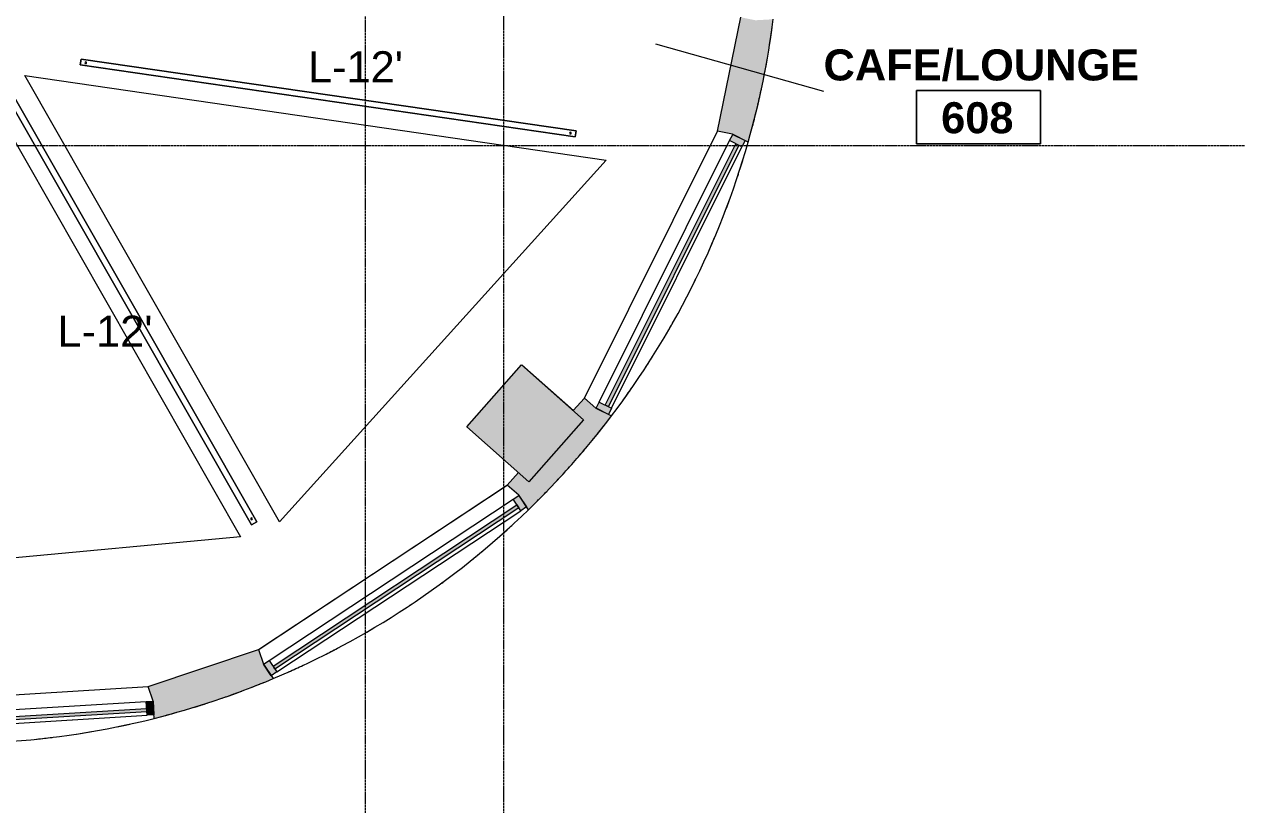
# Model space of a CAD drawing. Header units: inches. Extents: x 2468 to 5383, y -426 to 1376.
# Drawn here: x 3113 to 3464.6, y -16.1 to 212.6 of the extents above; entities that cross this region are included whole.
import ezdxf

# ---------------------------------------------------------------- set-up
doc = ezdxf.new("R2010")
doc.units = ezdxf.units.IN
doc.header["$MEASUREMENT"] = 0
doc.linetypes.add('Grid Line 1_2_', pattern=[0.875, 0.5, -0.125, 0.125, -0.125])
for name, color, linetype, lineweight in [('7200-WISCONSIN-AVE-6TH-FLOOR-031418_dwg', 8, 'Continuous', 9), ('A-AREA-IDEN', 2, 'Continuous', 9), ('A-CLNG', 13, 'Continuous', 13), ('A-DETL-GENF', 92, 'Continuous', 9), ('A-GLAZ-CURT', 52, 'Continuous', 9), ('A-GLAZ-CWMG', 51, 'Continuous', 13), ('A-WALL', 113, 'Continuous', 13), ('Bb-cor', 7, 'Continuous', 9), ('E-LITE-EQPM', 33, 'Continuous', 9), ('E-LITE-EQPM-IDEN', 33, 'Continuous', 9), ('Q-CASE', 31, 'Continuous', 9), ('S-COLS', 52, 'Continuous', 13), ('S-GRID', 1, 'Continuous', 9)]:
    doc.layers.add(name, color=color, linetype=linetype, lineweight=lineweight)
doc.styles.add('Arial_1', font='arial.ttf', dxfattribs={"height": 9})
doc.styles.add('Swis721 Lt BT_B', font='', dxfattribs={"height": 9})
doc.styles.get('Swis721 Lt BT_B').set_extended_font_data('Swis721 Lt BT', bold=True)

# ---------------------------------------------------------------- blocks, each defined once
blk = doc.blocks.new('7200-WISCONSIN-AVE-6TH-FLOOR-031418_dwg-5450642-6TH FLOOR RCP')
at = {"layer": 'Bb-cor'}
blk.add_line((3154.75, 12.33), (3154.85, 12.36), dxfattribs=at)
for centre, radius, start, end in [((3092.12, 244), 239.95, 351.8249, 352.2057), ((3091.89, 244.04), 240.18, 351.5311, 351.8249), ((3091.89, 244.04), 240.18, 349.0921, 350.1145), ((3091.89, 244.04), 240.18, 346.8428, 347.919), ((3091.89, 244.04), 240.18, 345.1416, 345.6902), ((3092.11, 243.98), 239.95, 344.7455, 345.1418), ((3092.11, 243.98), 239.95, 341.6767, 342.8067), ((3092.11, 243.98), 239.95, 338.9096, 340.0013), ((3092.11, 243.98), 239.95, 336.1531, 337.1284), ((3092.11, 243.98), 239.95, 333.4028, 334.0082), ((3092.11, 243.98), 239.95, 330.1028, 330.6431), ((3092.11, 243.98), 239.95, 326.9741, 327.9233), ((3092.11, 243.98), 239.95, 324.1404, 325.1907), ((3091.93, 244.12), 240.18, 321.2625, 321.8248), ((3092.11, 243.98), 239.95, 321.8251, 322.2059), ((3091.93, 244.12), 240.18, 319.0515, 320.114), ((3091.93, 244.12), 240.18, 316.844, 317.8839), ((3092.09, 243.96), 239.95, 314.7467, 315.1417), ((3091.93, 244.12), 240.18, 315.1415, 315.5086), ((3092.09, 243.96), 239.95, 311.6497, 312.7047), ((3092.09, 243.96), 239.95, 308.8998, 309.9283), ((3092.09, 243.96), 239.95, 306.1715, 307.0586), ((3092.09, 243.96), 239.95, 303.4542, 303.7216), ((3092.09, 243.96), 239.95, 299.9902, 300.6482), ((3092.09, 243.96), 239.95, 296.8772, 297.8868), ((3092.09, 243.96), 239.95, 294.0017, 295.1197), ((3092.01, 244.17), 240.18, 291.2556, 291.825), ((3092.09, 243.96), 239.95, 291.8251, 292.2046), ((3092.01, 244.17), 240.18, 289.055, 290.0331), ((3092.01, 244.17), 240.18, 286.8546, 287.5966), ((3092.07, 244.02), 240.02, 284.9394, 285.1453), ((3092.01, 244.17), 240.18, 285.4182, 285.711), ((3092.07, 244.02), 240.02, 278.6554, 279.7009), ((3092.07, 244.02), 240.02, 281.5265, 282.437), ((3092.07, 244.02), 240.02, 275.8748, 276.9488)]:
    blk.add_arc(centre, radius, start, end, dxfattribs=at)
blk = doc.blocks.new('Concrete-Rectangular-Column - 24 x 24-4901126-6TH FLOOR RCP')
at = {"layer": 'S-COLS', "lineweight": 9}
blk.add_hatch(color=7, dxfattribs=at).paths.add_polyline_path([(-12, -12), (12, -12), (12, 12), (-12, 12), (-12, -10.83)], flags=0)
at = {"layer": 'S-COLS', "color": 8, "lineweight": 20}
for p, q in [((-12, 12), (12, 12)), ((-12, -12), (-12, 12)), ((12, 12), (12, -12)), ((12, -12), (-12, -12))]:
    blk.add_line(p, q, dxfattribs=at)
blk = doc.blocks.new('System Panel - Glazed-5917237-6TH FLOOR RCP')
at = {"layer": 'A-GLAZ-CURT'}
blk.add_hatch(color=7, dxfattribs=at).paths.add_polyline_path([(-42.375, -0.5), (42.375, -0.5), (42.375, 0.5), (-42.375, 0.5)], flags=0)
at = {"layer": 'A-GLAZ-CURT', "color": 8, "lineweight": 20}
for p, q in [((-42.375, -0.5), (-42.375, 0.5)), ((-42.375, 0.5), (42.375, 0.5)), ((42.375, 0.5), (42.375, -0.5)), ((42.375, -0.5), (-42.375, -0.5))]:
    blk.add_line(p, q, dxfattribs=at)
blk = doc.blocks.new('System Panel - Glazed-6226830-6TH FLOOR RCP')
at = {"layer": 'A-GLAZ-CURT'}
blk.add_hatch(color=7, dxfattribs=at).paths.add_polyline_path([(-42.37, -0.5), (42.37, -0.5), (42.37, 0.5), (-42.37, 0.5), (-42.37, -0.05)], flags=0)
at = {"layer": 'A-GLAZ-CURT', "color": 8, "lineweight": 20}
for p, q in [((-42.37, -0.5), (-42.37, 0.5)), ((-42.37, 0.5), (42.37, 0.5)), ((42.37, 0.5), (42.37, -0.5)), ((42.37, -0.5), (-42.37, -0.5))]:
    blk.add_line(p, q, dxfattribs=at)
blk = doc.blocks.new('System Panel - Glazed-6227023-6TH FLOOR RCP')
at = {"layer": 'A-GLAZ-CURT'}
blk.add_hatch(color=7, dxfattribs=at).paths.add_polyline_path([(-42.37, -0.5), (42.37, -0.5), (42.37, 0.5), (-42.37, 0.5), (-42.37, 0.31)], flags=0)
at = {"layer": 'A-GLAZ-CURT', "color": 8, "lineweight": 20}
for p, q in [((-42.37, -0.5), (-42.37, 0.5)), ((-42.37, 0.5), (42.37, 0.5)), ((42.37, 0.5), (42.37, -0.5)), ((42.37, -0.5), (-42.37, -0.5))]:
    blk.add_line(p, q, dxfattribs=at)
blk = doc.blocks.new('Rectangular Mullion - 2_ x 4_ rectangular 2-6226831-6TH FLOOR RCP')
at = {"layer": 'A-GLAZ-CWMG', "lineweight": 9}
blk.add_hatch(color=7, dxfattribs=at).paths.add_polyline_path([(0, 1.5), (-2, 1.5), (-2, -2.5), (0, -2.5), (0, 0.52)], flags=0)
at = {"layer": 'A-GLAZ-CWMG', "color": 8, "lineweight": 20}
for p, q in [((-2, 1.5), (0, 1.5)), ((-2, -2.5), (-2, 1.5)), ((0, 1.5), (0, -2.5)), ((0, -2.5), (-2, -2.5))]:
    blk.add_line(p, q, dxfattribs=at)
blk = doc.blocks.new('Rectangular Mullion - 2_ x 4_ rectangular 2-5917235-6TH FLOOR RCP')
at = {"layer": 'A-GLAZ-CWMG', "lineweight": 9}
for p, q in [((3184.08, 28.08), (3254.76, 74.84)), ((3186.28, 24.75), (3256.97, 71.5))]:
    blk.add_line(p, q, dxfattribs=at)
blk = doc.blocks.new('Rectangular Mullion - 2_ x 4_ rectangular 2-6226832-6TH FLOOR RCP')
at = {"layer": 'A-GLAZ-CWMG', "lineweight": 9}
blk.add_hatch(color=7, dxfattribs=at).paths.add_polyline_path([(-2, 1.5), (0, 1.5), (-0.02, -2.5), (-2, -2.5), (-2, 1.19)], flags=0)
at = {"layer": 'A-GLAZ-CWMG', "color": 8, "lineweight": 20}
for p, q in [((0, 1.5), (-2, 1.5)), ((-2, 1.5), (-2, -2.5)), ((0, -2.5), (0, 1.5)), ((-2, -2.5), (0, -2.5))]:
    blk.add_line(p, q, dxfattribs=at)
blk = doc.blocks.new('Rectangular Mullion - 2_ x 4_ rectangular 2-V26-6TH FLOOR RCP')
at = {"layer": 'A-GLAZ-CWMG', "lineweight": 9}
for p, q in [((3063.8, 11.01), (3148.39, 16.16)), ((3064.04, 7.01), (3148.64, 12.16))]:
    blk.add_line(p, q, dxfattribs=at)
blk = doc.blocks.new('Rectangular Mullion - 2_ x 4_ rectangular 2-5912088-6TH FLOOR RCP')
at = {"layer": 'A-GLAZ-CWMG', "lineweight": 9}
blk.add_hatch(color=7, dxfattribs=at).paths.add_polyline_path([(0, 1.5), (0, -2.5), (-2, -2.5), (-2, 1.5)], flags=0)
at = {"layer": 'A-GLAZ-CWMG', "color": 8, "lineweight": 20}
for p, q in [((0, 1.5), (-2, 1.5)), ((-2, 1.5), (-2, -2.5)), ((0, -2.5), (0, 1.5)), ((-2, -2.5), (0, -2.5))]:
    blk.add_line(p, q, dxfattribs=at)
blk = doc.blocks.new('Rectangular Mullion - 2_ x 4_ rectangular 2-5917173-6TH FLOOR RCP')
at = {"layer": 'A-GLAZ-CWMG', "lineweight": 9}
for p, q in [((3279.71, 103.02), (3317.54, 178.85)), ((3283.29, 101.24), (3321.12, 177.06))]:
    blk.add_line(p, q, dxfattribs=at)
blk = doc.blocks.new('Walls 6 - Walls 6-5918263-6TH FLOOR RCP')
at = {"layer": 'A-WALL', "lineweight": 9}
h = blk.add_hatch(color=7, dxfattribs=at)
h.paths.add_polyline_path([(3062.11, 5.88), (3061.8, 10.96), (3062.67, 15.26), (3057.91, 16.23), (3057.11, 12.31), (3033.59, 17.11), (3034.39, 21.02), (3029.61, 22), (3028.74, 17.69), (3026.46, 13.14), (3035.27, 10.82), (3044.15, 8.83), (3053.1, 7.18), (3061.75, 5.93)], flags=0)
h.paths.add_polyline_path([(3150.7, 11.27), (3159.47, 13.66), (3168.15, 16.38), (3176.72, 19.43), (3185.17, 22.81), (3182.39, 27), (3180.98, 31.21), (3148.98, 20.52), (3150.39, 16.31), (3150.69, 11.33)], flags=0)
h.paths.add_polyline_path([(2947.06, 52.76), (2949.33, 57.31), (2952.24, 60.6), (2926.98, 82.97), (2924.07, 79.68), (2919.82, 76.87), (2926.98, 69.82), (2932.99, 64.3), (2939.91, 58.39), (2946.77, 52.99)], flags=0)
h.paths.add_polyline_path([(3259.2, 71.76), (3266.25, 78.91), (3272.19, 85.41), (3278.06, 92.34), (3283.28, 99.01), (3278.75, 101.27), (3275.46, 104.18), (3272.23, 100.53), (3275.22, 97.88), (3259.31, 79.91), (3256.32, 82.56), (3253.1, 78.91), (3256.42, 75.96), (3259.17, 71.8)], flags=0)
h.paths.add_polyline_path([(3322.93, 178.4), (3325.25, 187.2), (3327.41, 197.02), (3328.88, 205.03), (3330.19, 214.04), (3325.04, 213.75), (3320.8, 214.61), (3314.07, 181.55), (3318.37, 180.67), (3322.89, 178.42)], flags=0)
h.paths.add_polyline_path([(3315.55, 300.92), (3319.72, 302.31), (3324.79, 302.63), (3323.84, 306.31), (3314.76, 303.28), (3315.53, 300.97)], flags=0)
at = {"layer": 'A-WALL', "color": 8, "lineweight": 20}
for p, q in [((3314.07, 181.55), (3320.8, 214.61)), ((3318.37, 180.67), (3314.07, 181.55)), ((3322.93, 178.4), (3318.37, 180.67)), ((3272.23, 100.53), (3275.47, 104.18)), ((3275.47, 104.18), (3278.75, 101.27)), ((3278.75, 101.27), (3283.31, 98.99)), ((3253.1, 78.91), (3256.32, 82.56)), ((3256.39, 76), (3253.1, 78.91)), ((3259.2, 71.76), (3256.39, 76)), ((3148.98, 20.52), (3180.98, 31.21)), ((3180.98, 31.21), (3182.39, 27)), ((3182.39, 27), (3185.17, 22.8)), ((3150.39, 16.31), (3148.98, 20.52)), ((3150.7, 11.27), (3150.39, 16.31))]:
    blk.add_line(p, q, dxfattribs=at)
at = {"layer": 'A-WALL', "lineweight": 9}
for p, q in [((3275.46, 104.18), (3314.07, 181.55)), ((3180.98, 31.21), (3253.1, 78.91)), ((3062.68, 15.26), (3148.98, 20.52))]:
    blk.add_line(p, q, dxfattribs=at)
at = {"layer": 'A-WALL', "color": 8, "lineweight": 20}
for centre, radius, start, end in [((3092.12, 244), 239.95, 344.1329, 352.8273), ((3092.11, 243.98), 239.95, 314.1331, 322.8275), ((3092.01, 244.17), 240.18, 284.143, 292.8237)]:
    blk.add_arc(centre, radius, start, end, dxfattribs=at)
at = {"layer": 'A-WALL', "lineweight": 9}
for centre, radius, start, end in [((3091.89, 244.04), 240.18, 351.0074, 351.2618), ((3092.12, 244), 239.95, 351.2612, 351.8934), ((3091.89, 244.04), 240.18, 348.6068, 349.1359), ((3091.89, 244.04), 240.18, 345.6566, 346.2021), ((3091.89, 244.04), 240.18, 333.2675, 344.1422), ((3091.93, 244.12), 240.18, 322.8247, 333.2453), ((3091.93, 244.12), 240.18, 320.7451, 321.1987), ((3091.93, 244.12), 240.18, 317.8522, 318.3809), ((3091.93, 244.12), 240.18, 315.1983, 316.0396), ((3091.93, 244.12), 240.18, 303.3778, 314.1424), ((3092.01, 244.17), 240.18, 292.823, 303.3559), ((3092.01, 244.17), 240.18, 289.9019, 290.4906), ((3092.01, 244.17), 240.18, 287.2503, 288.0745), ((3092.07, 244.02), 240.02, 262.8301, 284.1412), ((3092.07, 244.02), 240.02, 284.7521, 285.1867), ((3092.01, 244.17), 240.18, 285.1903, 285.6359)]:
    blk.add_arc(centre, radius, start, end, dxfattribs=at)
blk = doc.blocks.new('Conference Wood wall14 - Conference Wood wall-6212519-6TH FLOOR RCP')
at = {"layer": 'Q-CASE'}
for p, q in [((3046.5, 51.89), (3097.84, 200.43)), ((3097.84, 200.43), (3175.71, 63.92)), ((3187.01, 68.31), (3113.2, 197.69)), ((3113.2, 197.69), (3281.75, 173.22)), ((3281.75, 173.22), (3187.01, 68.31)), ((3175.71, 63.92), (3046.5, 51.89))]:
    blk.add_line(p, q, dxfattribs=at)
blk = doc.blocks.new('L-Pendant-Axis-Sculpt-Direct_Indirect - SCDI-F-12-6332180-6TH FLOOR RCP')
at = {"layer": 'A-DETL-GENF'}
for p, q in [((-72.5, -0.875), (-72.5, 0.875)), ((-72.5, 0.875), (72.5, 0.875)), ((72.5, 0.875), (-72.5, 0.875)), ((-72.5, 0.875), (-72.5, -0.875)), ((72.5, 0.875), (72.5, -0.875)), ((72.5, -0.875), (72.5, 0.875)), ((72.5, -0.875), (-72.5, -0.875)), ((-72.5, -0.875), (72.5, -0.875))]:
    blk.add_line(p, q, dxfattribs=at)
for centre in [(-71, 0), (71, 0)]:
    blk.add_circle(centre, 0.25, dxfattribs=at)
blk = doc.blocks.new('L-Pendant-Axis-Sculpt-Direct_Indirect - SCDI-F-12-6335082-6TH FLOOR RCP')
at = {"layer": 'A-DETL-GENF'}
for p, q in [((72.5, 0.875), (-72.5, 0.875)), ((-72.5, 0.875), (-72.5, -0.875)), ((-72.5, 0.875), (72.5, 0.875)), ((-72.5, -0.875), (-72.5, 0.875)), ((72.5, -0.875), (72.5, 0.875)), ((72.5, 0.875), (72.5, -0.875)), ((-72.5, -0.875), (72.5, -0.875)), ((72.5, -0.875), (-72.5, -0.875))]:
    blk.add_line(p, q, dxfattribs=at)
for centre in [(-71, 0), (71, 0)]:
    blk.add_circle(centre, 0.25, dxfattribs=at)
blk = doc.blocks.new('Room Tag - Room Name and Number-3379422-6TH FLOOR RCP')
at = {"layer": 'A-AREA-IDEN'}
for p, q in [((-0.1881, -0.1636), (-0.1881, -0.0018)), ((-0.1881, -0.0018), (0.1869, -0.0018)), ((0.1869, -0.0018), (-0.1881, -0.0018)), ((-0.1881, -0.0018), (-0.1881, -0.1636)), ((0.1869, -0.0018), (0.1869, -0.1636)), ((0.1869, -0.1636), (0.1869, -0.0018)), ((0.1869, -0.1636), (-0.1881, -0.1636)), ((-0.1881, -0.1636), (0.1869, -0.1636))]:
    blk.add_line(p, q, dxfattribs=at)

msp = doc.modelspace()

# ---------------------------------------------------------------- linework, layer by layer
at = {"layer": 'A-AREA-IDEN'}
msp.add_line((3296.07, 206.93), (3344.79, 193.21), dxfattribs=at)
at = {"layer": 'A-CLNG'}
for p, q in [((3257.26, 113.79), (3272.24, 100.53)), ((3180.88, 31.18), (3253.17, 79))]:
    msp.add_line(p, q, dxfattribs=at)
at = {"layer": 'S-GRID', "linetype": 'Grid Line 1_2_'}
for p, q in [((3212, -16.1), (3212, 1351.58)), ((3252, 1351.58), (3252, -16.1)), ((2892.9, 177.42), (4862.49, 177.42))]:
    msp.add_line(p, q, dxfattribs=at)

# ---------------------------------------------------------------- block references
at = {"layer": '7200-WISCONSIN-AVE-6TH-FLOOR-031418_dwg', "color": 7}
msp.add_blockref('7200-WISCONSIN-AVE-6TH-FLOOR-031418_dwg-5450642-6TH FLOOR RCP', (0, 0), dxfattribs=at)
at = {"layer": 'A-AREA-IDEN', "xscale": 95.99999999999994, "yscale": 95.99999999999994, "zscale": 95.99999999999994}
msp.add_blockref('Room Tag - Room Name and Number-3379422-6TH FLOOR RCP', (3389.77, 193.58), dxfattribs=at)
at = {"layer": 'A-GLAZ-CURT'}
for name, p, rotation in [('System Panel - Glazed-6227023-6TH FLOOR RCP', (3300.87, 139.82), 63.48332414602076), ('System Panel - Glazed-6226830-6TH FLOOR RCP', (3220.8, 49.38), 33.48332948955599), ('System Panel - Glazed-5917237-6TH FLOOR RCP', (3106.25, 11.09), 3.483372765667698)]:
    msp.add_blockref(name, p, dxfattribs=dict(at, rotation=rotation))
at = {"layer": 'A-GLAZ-CWMG', "lineweight": 9, "extrusion": (0, 0, -1)}
for name, p, rotation in [('Rectangular Mullion - 2_ x 4_ rectangular 2-6226832-6TH FLOOR RCP', (-3320.67, 179.52), 116.5166758539793), ('Rectangular Mullion - 2_ x 4_ rectangular 2-6226832-6TH FLOOR RCP', (-3257.81, 73.86), 146.516670510444), ('Rectangular Mullion - 2_ x 4_ rectangular 2-5912088-6TH FLOOR RCP', (-3150.54, 13.78), 176.5166272343323)]:
    msp.add_blockref(name, p, dxfattribs=dict(at, rotation=rotation))
at = {"layer": 'A-GLAZ-CWMG', "lineweight": 9}
for name in ['Rectangular Mullion - 2_ x 4_ rectangular 2-5917173-6TH FLOOR RCP', 'Rectangular Mullion - 2_ x 4_ rectangular 2-5917235-6TH FLOOR RCP', 'Rectangular Mullion - 2_ x 4_ rectangular 2-V26-6TH FLOOR RCP']:
    msp.add_blockref(name, (0, 0), dxfattribs=at)
for p, rotation in [((3281.06, 100.12), 243.4833241460208), ((3183.79, 24.89), 213.483329489556)]:
    msp.add_blockref('Rectangular Mullion - 2_ x 4_ rectangular 2-6226831-6TH FLOOR RCP', p, dxfattribs=dict(at, rotation=rotation))
at = {"layer": 'A-WALL', "lineweight": 9}
msp.add_blockref('Walls 6 - Walls 6-5918263-6TH FLOOR RCP', (0, 0), dxfattribs=at)
at = {"layer": 'E-LITE-EQPM', "extrusion": (0, 0, -1)}
for name, p, rotation in [('L-Pendant-Axis-Sculpt-Direct_Indirect - SCDI-F-12-6335082-6TH FLOOR RCP', (-3201.14, 191.23), 188.2615234007792), ('L-Pendant-Axis-Sculpt-Direct_Indirect - SCDI-F-12-6332180-6TH FLOOR RCP', (-3143.76, 130.82), 240.2965862059074)]:
    msp.add_blockref(name, p, dxfattribs=dict(at, rotation=rotation))
at = {"layer": 'Q-CASE'}
msp.add_blockref('Conference Wood wall14 - Conference Wood wall-6212519-6TH FLOOR RCP', (0, 0), dxfattribs=at)
at = {"layer": 'S-COLS', "lineweight": 9, "rotation": 318.4833333333324}
msp.add_blockref('Concrete-Rectangular-Column - 24 x 24-4901126-6TH FLOOR RCP', (3258.28, 96.85), dxfattribs=at)

# ---------------------------------------------------------------- texts
at = {"layer": 'A-AREA-IDEN', "char_height": 9, "attachment_point": 1, "style": 'Swis721 Lt BT_B'}
for s, insert, width in [('CAFE/LOUNGE', (3344.79, 205.3), 108.777), ('608', (3378.87, 189.98), 25.452)]:
    msp.add_mtext(s, dxfattribs=dict(at, insert=insert, width=width))
at = {"layer": 'E-LITE-EQPM-IDEN', "char_height": 9, "width": 33.633, "attachment_point": 1, "style": 'Arial_1'}
for insert in [(3195.3, 204.76), (3122.68, 128.07)]:
    msp.add_mtext("L-12'", dxfattribs=dict(at, insert=insert))

doc.saveas('drawing.dxf')
